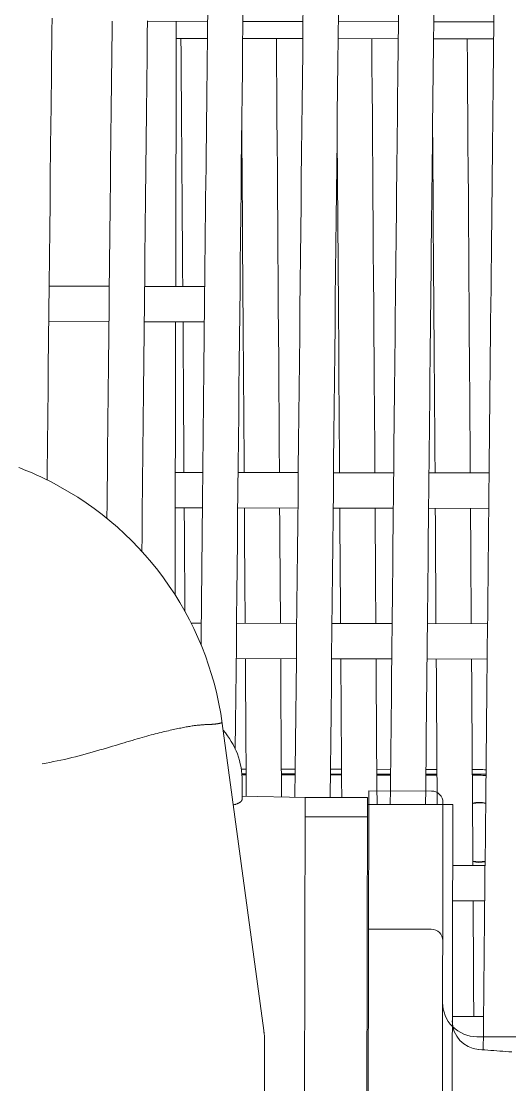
# Model space of a CAD drawing. Extents: x 766778 to 845620, y 133762 to 209800.
# Drawn here: x 786921.5 to 787007, y 190345.1 to 190531.3 of the extents above; entities that cross this region are included whole.
import ezdxf

# ---------------------------------------------------------------- set-up
doc = ezdxf.new("R2010")
doc.units = 0
doc.header["$MEASUREMENT"] = 0
doc.layers.get('0').update_dxf_attribs({"color": 1, "linetype": 'CONTINUOUS'})
doc.layers.add('LA-4748_SHOWN', color=2, linetype='CONTINUOUS', lineweight=53)
doc.layers.add('LA-5075_SHOWN', color=2, linetype='CONTINUOUS', lineweight=53)

# ---------------------------------------------------------------- blocks, each defined once
blk = doc.blocks.new('HE 3516C HSL RH')
at = {"layer": 'LA-5075_SHOWN', "color": 252, "lineweight": 5}
for p, q in [((-6275.52, -210.01), (-6275.52, 6.99)), ((-6264.52, 6.99), (-6275.52, 6.99)), ((-6262.52, -208.01), (-6262.52, 4.99)), ((-6275.52, -17.19), (-6264.52, -17.19)), ((-6256.52, -36.01), (-6229.19, -36.01))]:
    blk.add_line(p, q, dxfattribs=at)
for centre, radius, start, end in [((-6264.52, 4.99), 2, 0, 90), ((-6264.52, -19.19), 2, 0, 90), ((-6256.52, -30.01), 6, 179.9999, 270)]:
    blk.add_arc(centre, radius, start, end, dxfattribs=at)
blk = doc.blocks.new('A$C7EB86452')
at = {"rotation": 352.0000000000881}
blk.add_blockref('HE 3516C HSL RH', (6185.31, -1654.92), dxfattribs=at)
blk = doc.blocks.new('ENGINE')
at = {"layer": 'LA-4748_SHOWN', "color": 252, "lineweight": 5}
for p, q in [((945909.69, 205224.58), (945909.63, 205220.52)), ((945920.14, 205219.77), (945920.2, 205224.06)), ((945903.44, 205219.93), (945903.48, 205222.58)), ((945926.36, 205222.46), (945926.29, 205218.06)), ((945943.06, 205222.58), (945943.02, 205220.24)), ((945953.54, 205219.46), (945953.58, 205222.19)), ((945876.24, 205221.64), (945876.21, 205219.38)), ((945886.72, 205218.71), (945886.76, 205221.06)), ((945892.93, 205221.11), (945892.9, 205218.68)), ((945892.93, 205221), (945903.46, 205220.95)), ((945897.96, 205220.98), (945897.71, 205174.56)), ((945909.63, 205220.52), (945909.57, 205216.44)), ((945909.63, 205220.92), (945920.16, 205220.86)), ((945926.33, 205220.83), (945936.86, 205220.77)), ((945936.84, 205219.73), (945936.88, 205222.02)), ((945943.02, 205220.24), (945942.99, 205217.89)), ((945943.03, 205220.74), (945953.56, 205220.69)), ((945876.21, 205219.38), (945876.18, 205217.12)), ((945886.69, 205216.35), (945886.72, 205218.71)), ((945892.9, 205218.68), (945892.86, 205216.23)), ((945903.4, 205217.26), (945903.44, 205219.93)), ((945920.08, 205215.44), (945920.14, 205219.77)), ((945936.81, 205217.43), (945936.84, 205219.73)), ((945953.5, 205216.71), (945953.54, 205219.46)), ((945876.18, 205217.12), (945876.14, 205214.85)), ((945897.94, 205218), (945903.41, 205217.98)), ((945898.78, 205218), (945898.79, 205215.37)), ((945903.37, 205214.58), (945903.4, 205217.26)), ((945909.59, 205217.94), (945920.11, 205217.89)), ((945915.48, 205217.91), (945915.5, 205213.38)), ((945926.29, 205218.06), (945926.23, 205213.63)), ((945926.29, 205217.86), (945936.81, 205217.8)), ((945932.18, 205217.82), (945932.2, 205213.29)), ((945936.78, 205215.12), (945936.81, 205217.43)), ((945942.99, 205217.89), (945942.96, 205215.54)), ((945942.99, 205217.77), (945953.51, 205217.71)), ((945948.88, 205217.74), (945948.9, 205213.2)), ((945953.46, 205213.95), (945953.5, 205216.71)), ((945876.14, 205214.85), (945876.11, 205212.56)), ((945886.66, 205213.98), (945886.69, 205216.35)), ((945892.86, 205216.23), (945892.83, 205213.78)), ((945898.79, 205215.37), (945898.8, 205212.72)), ((945909.57, 205216.44), (945909.51, 205212.32)), ((945920.02, 205211.09), (945920.08, 205215.44)), ((945936.74, 205212.81), (945936.78, 205215.12)), ((945942.96, 205215.54), (945942.92, 205213.17)), ((945886.62, 205211.6), (945886.66, 205213.98)), ((945892.83, 205213.78), (945892.79, 205211.31)), ((945903.33, 205211.88), (945903.37, 205214.58)), ((945915.5, 205213.38), (945915.52, 205208.81)), ((945926.23, 205213.63), (945926.16, 205209.15)), ((945932.2, 205213.29), (945932.22, 205208.73)), ((945936.71, 205210.48), (945936.74, 205212.81)), ((945942.92, 205213.17), (945942.89, 205210.79)), ((945948.9, 205213.2), (945948.92, 205208.64)), ((945953.42, 205211.18), (945953.46, 205213.95)), ((945876.11, 205212.56), (945876.08, 205210.27)), ((945886.59, 205209.21), (945886.62, 205211.6)), ((945892.79, 205211.31), (945892.76, 205208.83)), ((945898.8, 205212.72), (945898.81, 205210.06)), ((945903.29, 205209.18), (945903.33, 205211.88)), ((945909.51, 205212.32), (945909.45, 205208.18)), ((945919.95, 205206.7), (945920.02, 205211.09)), ((945953.38, 205208.4), (945953.42, 205211.18)), ((945876.08, 205210.27), (945876.04, 205207.97)), ((945886.55, 205206.81), (945886.59, 205209.21)), ((945898.81, 205210.06), (945898.82, 205207.4)), ((945903.25, 205206.46), (945903.29, 205209.18)), ((945926.16, 205209.15), (945926.1, 205204.65)), ((945936.67, 205208.14), (945936.71, 205210.48)), ((945942.89, 205210.79), (945942.85, 205208.4)), ((945876.04, 205207.97), (945876.01, 205205.66)), ((945892.76, 205208.83), (945892.72, 205206.35)), ((945898.82, 205207.4), (945898.83, 205204.72)), ((945909.45, 205208.18), (945909.39, 205204.01)), ((945915.52, 205208.81), (945915.54, 205204.21)), ((945932.22, 205208.73), (945932.24, 205204.13)), ((945936.64, 205205.8), (945936.67, 205208.14)), ((945942.85, 205208.4), (945942.82, 205206)), ((945948.92, 205208.64), (945948.93, 205204.04)), ((945953.34, 205205.6), (945953.38, 205208.4)), ((945876.01, 205205.66), (945875.98, 205203.35)), ((945886.52, 205204.4), (945886.55, 205206.81)), ((945892.72, 205206.35), (945892.69, 205203.85)), ((945903.21, 205203.73), (945903.25, 205206.46)), ((945919.89, 205202.28), (945919.95, 205206.7)), ((945936.61, 205203.45), (945936.64, 205205.8)), ((945942.82, 205206), (945942.78, 205203.6)), ((945953.3, 205202.79), (945953.34, 205205.6)), ((945886.48, 205201.99), (945886.52, 205204.4)), ((945892.69, 205203.85), (945892.65, 205201.35)), ((945898.83, 205204.72), (945898.84, 205202.03)), ((945903.17, 205200.99), (945903.21, 205203.73)), ((945909.39, 205204.01), (945909.33, 205199.81)), ((945915.54, 205204.21), (945915.55, 205199.58)), ((945926.1, 205204.65), (945926.03, 205200.12)), ((945932.24, 205204.13), (945932.25, 205199.5)), ((945942.78, 205203.6), (945942.75, 205201.18)), ((945948.93, 205204.04), (945948.95, 205199.41)), ((945875.98, 205203.35), (945875.91, 205198.69)), ((945886.45, 205199.56), (945886.48, 205201.99)), ((945898.84, 205202.03), (945898.85, 205199.33)), ((945909.38, 205198.86), (945909.37, 205202.53)), ((945919.83, 205197.83), (945919.89, 205202.28)), ((945926.08, 205198.78), (945926.07, 205202.44)), ((945936.57, 205201.08), (945936.61, 205203.45)), ((945942.78, 205198.69), (945942.77, 205202.35)), ((945953.26, 205199.97), (945953.3, 205202.79)), ((945892.65, 205201.35), (945892.61, 205198.83)), ((945903.13, 205198.23), (945903.17, 205200.99)), ((945909.33, 205199.81), (945909.27, 205195.59)), ((945926.03, 205200.12), (945925.97, 205195.55)), ((945936.54, 205198.72), (945936.57, 205201.08)), ((945942.75, 205201.18), (945942.72, 205198.76)), ((945953.22, 205197.13), (945953.26, 205199.97)), ((945875.91, 205198.69), (945875.84, 205194)), ((945886.41, 205197.12), (945886.45, 205199.56)), ((945892.61, 205198.83), (945892.58, 205196.31)), ((945898.85, 205199.33), (945898.86, 205196.61)), ((945903.09, 205195.47), (945903.13, 205198.23)), ((945909.39, 205195.18), (945909.38, 205198.86)), ((945915.55, 205199.58), (945915.57, 205194.92)), ((945926.09, 205195.09), (945926.08, 205198.78)), ((945932.25, 205199.5), (945932.27, 205194.83)), ((945936.51, 205196.34), (945936.54, 205198.72)), ((945942.72, 205198.76), (945942.68, 205196.33)), ((945942.79, 205195), (945942.78, 205198.69)), ((945948.95, 205199.41), (945948.97, 205194.74)), ((945886.38, 205194.68), (945886.41, 205197.12)), ((945892.58, 205196.31), (945892.54, 205193.78)), ((945898.86, 205196.61), (945898.87, 205193.89)), ((945919.76, 205193.35), (945919.83, 205197.83)), ((945936.47, 205193.96), (945936.51, 205196.34)), ((945942.68, 205196.33), (945942.65, 205193.89)), ((945953.18, 205194.29), (945953.22, 205197.13)), ((945886.34, 205192.23), (945886.38, 205194.68)), ((945903.05, 205192.7), (945903.09, 205195.47)), ((945909.27, 205195.59), (945909.21, 205191.34)), ((945909.41, 205191.48), (945909.39, 205195.18)), ((945915.57, 205194.92), (945915.59, 205190.22)), ((945925.97, 205195.55), (945925.9, 205190.96)), ((945926.11, 205191.39), (945926.09, 205195.09)), ((945932.27, 205194.83), (945932.29, 205190.13)), ((945942.81, 205191.3), (945942.79, 205195)), ((945948.97, 205194.74), (945948.99, 205190.04)), ((945953.14, 205191.43), (945953.18, 205194.29)), ((945875.84, 205194), (945875.78, 205189.28)), ((945892.54, 205193.78), (945892.51, 205191.24)), ((945898.87, 205193.89), (945898.88, 205191.16)), ((945903.01, 205189.91), (945903.05, 205192.7)), ((945919.7, 205188.84), (945919.76, 205193.35)), ((945936.44, 205191.57), (945936.47, 205193.96)), ((945942.65, 205193.89), (945942.61, 205191.44)), ((945886.31, 205189.77), (945886.34, 205192.23)), ((945892.51, 205191.24), (945892.47, 205188.69)), ((945898.88, 205191.16), (945898.89, 205188.41)), ((945909.21, 205191.34), (945909.15, 205187.07)), ((945909.42, 205187.76), (945909.41, 205191.48)), ((945925.9, 205190.96), (945925.84, 205186.34)), ((945926.12, 205187.68), (945926.11, 205191.39)), ((945936.4, 205189.17), (945936.44, 205191.57)), ((945942.61, 205191.44), (945942.58, 205188.99)), ((945942.82, 205187.59), (945942.81, 205191.3)), ((945953.1, 205188.57), (945953.14, 205191.43)), ((945875.78, 205189.28), (945875.71, 205184.54)), ((945886.27, 205187.3), (945886.31, 205189.77)), ((945892.47, 205188.69), (945892.43, 205186.13)), ((945902.97, 205187.11), (945903.01, 205189.91)), ((945915.59, 205190.22), (945915.6, 205185.5)), ((945919.63, 205184.31), (945919.7, 205188.84)), ((945932.29, 205190.13), (945932.3, 205185.41)), ((945936.37, 205186.76), (945936.4, 205189.17)), ((945942.58, 205188.99), (945942.54, 205186.53)), ((945948.99, 205190.04), (945949, 205185.32)), ((945953.06, 205185.69), (945953.1, 205188.57)), ((945886.24, 205184.82), (945886.27, 205187.3)), ((945898.89, 205188.41), (945898.9, 205185.66)), ((945902.93, 205184.31), (945902.97, 205187.11)), ((945909.15, 205187.07), (945909.09, 205182.78)), ((945909.44, 205184.03), (945909.42, 205187.76)), ((945926.13, 205183.94), (945926.12, 205187.68)), ((945936.34, 205184.35), (945936.37, 205186.76)), ((945942.83, 205183.85), (945942.82, 205187.59)), ((945892.43, 205186.13), (945892.4, 205183.57)), ((945898.9, 205185.66), (945898.91, 205182.89)), ((945915.6, 205185.5), (945915.62, 205180.74)), ((945925.84, 205186.34), (945925.77, 205181.7)), ((945932.3, 205185.41), (945932.32, 205180.66)), ((945942.54, 205186.53), (945942.51, 205184.06)), ((945949, 205185.32), (945949.02, 205180.57)), ((945953.01, 205182.8), (945953.06, 205185.69)), ((945875.71, 205184.54), (945875.64, 205179.77)), ((945886.2, 205182.34), (945886.24, 205184.82)), ((945892.4, 205183.57), (945892.36, 205181)), ((945902.89, 205181.5), (945902.93, 205184.31)), ((945909.45, 205180.28), (945909.44, 205184.03)), ((945919.57, 205179.75), (945919.63, 205184.31)), ((945926.15, 205180.19), (945926.13, 205183.94)), ((945936.3, 205181.93), (945936.34, 205184.35)), ((945942.51, 205184.06), (945942.47, 205181.58)), ((945942.85, 205180.1), (945942.83, 205183.85)), ((945886.17, 205179.85), (945886.2, 205182.34)), ((945898.91, 205182.89), (945898.92, 205180.12)), ((945902.85, 205178.67), (945902.89, 205181.5)), ((945909.09, 205182.78), (945909.03, 205178.47)), ((945925.77, 205181.7), (945925.71, 205177.04)), ((945936.27, 205179.5), (945936.3, 205181.93)), ((945942.47, 205181.58), (945942.44, 205179.1)), ((945952.97, 205179.91), (945953.01, 205182.8)), ((945875.64, 205179.77), (945875.58, 205174.98)), ((945886.13, 205177.35), (945886.17, 205179.85)), ((945892.36, 205181), (945892.32, 205178.42)), ((945898.92, 205180.12), (945898.93, 205177.34)), ((945909.46, 205176.51), (945909.45, 205180.28)), ((945915.62, 205180.74), (945915.64, 205175.96)), ((945919.51, 205175.17), (945919.57, 205179.75)), ((945926.16, 205176.42), (945926.15, 205180.19)), ((945932.32, 205180.66), (945932.34, 205175.88)), ((945936.23, 205177.07), (945936.27, 205179.5)), ((945942.86, 205176.33), (945942.85, 205180.1)), ((945949.02, 205180.57), (945949.04, 205175.79)), ((945952.93, 205177), (945952.97, 205179.91)), ((945892.32, 205178.42), (945892.29, 205175.84)), ((945902.81, 205175.84), (945902.85, 205178.67)), ((945909.03, 205178.47), (945908.97, 205174.14)), ((945942.44, 205179.1), (945942.4, 205176.61)), ((945886.1, 205174.85), (945886.13, 205177.35)), ((945892.29, 205175.84), (945892.25, 205173.24)), ((945898.93, 205177.34), (945898.94, 205174.55)), ((945902.77, 205173), (945902.81, 205175.84)), ((945909.47, 205172.72), (945909.46, 205176.51)), ((945915.64, 205175.96), (945915.66, 205171.16)), ((945925.71, 205177.04), (945925.64, 205172.34)), ((945926.17, 205172.63), (945926.16, 205176.42)), ((945932.34, 205175.88), (945932.35, 205171.07)), ((945936.2, 205174.63), (945936.23, 205177.07)), ((945942.4, 205176.61), (945942.37, 205174.11)), ((945942.87, 205172.54), (945942.86, 205176.33)), ((945949.04, 205175.79), (945949.05, 205170.98)), ((945952.89, 205174.09), (945952.93, 205177)), ((945875.58, 205174.98), (945875.51, 205170.15)), ((945886.1, 205174.62), (945875.57, 205174.68)), ((945886.06, 205172.34), (945886.1, 205174.85)), ((945902.8, 205174.53), (945892.27, 205174.59)), ((945908.97, 205174.14), (945908.9, 205169.79)), ((945919.44, 205170.57), (945919.51, 205175.17)), ((945936.16, 205172.18), (945936.2, 205174.63)), ((945942.37, 205174.11), (945942.33, 205171.61)), ((945952.85, 205171.17), (945952.89, 205174.09)), ((945886.03, 205169.83), (945886.06, 205172.34)), ((945892.25, 205173.24), (945892.22, 205170.64)), ((945902.73, 205170.16), (945902.77, 205173)), ((945909.49, 205168.92), (945909.47, 205172.72)), ((945925.64, 205172.34), (945925.58, 205167.63)), ((945926.19, 205168.83), (945926.17, 205172.63)), ((945936.13, 205169.72), (945936.16, 205172.18)), ((945942.89, 205168.74), (945942.87, 205172.54)), ((945875.51, 205170.15), (945875.44, 205165.31)), ((945892.22, 205170.64), (945892.18, 205168.03)), ((945902.69, 205167.3), (945902.73, 205170.16)), ((945915.66, 205171.16), (945915.67, 205166.34)), ((945919.38, 205165.95), (945919.44, 205170.57)), ((945932.35, 205171.07), (945932.37, 205166.25)), ((945942.33, 205171.61), (945942.3, 205169.1)), ((945949.05, 205170.98), (945949.07, 205166.16)), ((945952.81, 205168.23), (945952.85, 205171.17)), ((945886.01, 205168.42), (945875.48, 205168.48)), ((945885.99, 205167.31), (945886.03, 205169.83)), ((945902.71, 205168.33), (945892.18, 205168.39)), ((945897.68, 205168.36), (945897.43, 205120.55)), ((945898.97, 205168.35), (945898.98, 205165.09)), ((945908.9, 205169.79), (945908.84, 205165.41)), ((945909.5, 205165.1), (945909.49, 205168.92)), ((945926.2, 205165.01), (945926.19, 205168.83)), ((945936.1, 205167.26), (945936.13, 205169.72)), ((945942.3, 205169.1), (945942.26, 205166.58)), ((945942.9, 205164.92), (945942.89, 205168.74)), ((945952.77, 205165.29), (945952.81, 205168.23)), ((945885.96, 205164.78), (945885.99, 205167.31)), ((945892.18, 205168.03), (945892.14, 205165.42)), ((945902.65, 205164.44), (945902.69, 205167.3)), ((945915.67, 205166.34), (945915.69, 205161.49)), ((945925.58, 205167.63), (945925.51, 205162.88)), ((945932.37, 205166.25), (945932.39, 205161.4)), ((945936.06, 205164.8), (945936.1, 205167.26)), ((945942.26, 205166.58), (945942.23, 205164.06)), ((945875.44, 205165.31), (945875.37, 205160.44)), ((945885.92, 205162.25), (945885.96, 205164.78)), ((945892.14, 205165.42), (945892.11, 205162.79)), ((945898.98, 205165.09), (945898.99, 205161.82)), ((945902.61, 205161.57), (945902.65, 205164.44)), ((945908.84, 205165.41), (945908.78, 205161.02)), ((945909.51, 205161.27), (945909.5, 205165.1)), ((945919.31, 205161.31), (945919.38, 205165.95)), ((945926.21, 205161.18), (945926.2, 205165.01)), ((945936.03, 205162.32), (945936.06, 205164.8)), ((945942.91, 205161.09), (945942.9, 205164.92)), ((945949.07, 205166.16), (945949.09, 205161.31)), ((945952.73, 205162.35), (945952.77, 205165.29)), ((945892.11, 205162.79), (945892.07, 205160.16)), ((945925.51, 205162.88), (945925.44, 205158.12)), ((945942.23, 205164.06), (945942.19, 205161.53)), ((945885.89, 205159.71), (945885.92, 205162.25)), ((945898.99, 205161.82), (945899, 205158.54)), ((945902.57, 205158.69), (945902.61, 205161.57)), ((945908.78, 205161.02), (945908.72, 205156.6)), ((945909.53, 205157.42), (945909.51, 205161.27)), ((945915.69, 205161.49), (945915.7, 205156.62)), ((945919.25, 205156.64), (945919.31, 205161.31)), ((945926.23, 205157.33), (945926.21, 205161.18)), ((945932.39, 205161.4), (945932.4, 205158.97)), ((945935.99, 205159.84), (945936.03, 205162.32)), ((945942.19, 205161.53), (945942.16, 205158.99)), ((945942.93, 205157.24), (945942.91, 205161.09)), ((945949.09, 205161.31), (945949.1, 205158.88)), ((945952.69, 205159.39), (945952.73, 205162.35)), ((945875.37, 205160.44), (945875.3, 205155.54)), ((945885.85, 205157.16), (945885.89, 205159.71)), ((945892.07, 205160.16), (945892.03, 205157.53)), ((945932.4, 205158.97), (945932.4, 205156.54)), ((945935.96, 205157.36), (945935.99, 205159.84)), ((945942.16, 205158.99), (945942.12, 205156.45)), ((945949.1, 205158.88), (945949.1, 205156.45)), ((945952.65, 205156.42), (945952.69, 205159.39)), ((945885.82, 205154.61), (945885.85, 205157.16)), ((945892.03, 205157.53), (945892, 205154.89)), ((945899, 205158.54), (945899.01, 205155.25)), ((945902.53, 205155.8), (945902.57, 205158.69)), ((945909.54, 205153.56), (945909.53, 205157.42)), ((945925.44, 205158.12), (945925.38, 205153.34)), ((945926.24, 205153.48), (945926.23, 205157.33)), ((945935.92, 205154.87), (945935.96, 205157.36)), ((945942.94, 205153.39), (945942.93, 205157.24)), ((945875.3, 205155.54), (945875.27, 205153.09)), ((945899.01, 205155.25), (945899.02, 205151.95)), ((945902.49, 205152.91), (945902.53, 205155.8)), ((945908.72, 205156.6), (945908.66, 205152.17)), ((945915.7, 205156.62), (945915.72, 205151.74)), ((945919.18, 205151.96), (945919.25, 205156.64)), ((945932.4, 205156.54), (945932.41, 205154.1)), ((945942.12, 205156.45), (945942.09, 205153.9)), ((945949.1, 205156.45), (945949.11, 205154.01)), ((945952.61, 205153.45), (945952.65, 205156.42)), ((945885.78, 205152.05), (945885.82, 205154.61)), ((945892, 205154.89), (945891.96, 205152.24)), ((945909.55, 205149.7), (945909.54, 205153.56)), ((945925.38, 205153.34), (945925.31, 205148.54)), ((945926.25, 205149.61), (945926.24, 205153.48)), ((945932.41, 205154.1), (945932.42, 205151.65)), ((945935.89, 205152.38), (945935.92, 205154.87)), ((945942.09, 205153.9), (945942.05, 205151.34)), ((945942.95, 205149.52), (945942.94, 205153.39)), ((945949.11, 205154.01), (945949.12, 205151.56)), ((945952.56, 205150.47), (945952.61, 205153.45)), ((945875.27, 205153.09), (945875.24, 205150.63)), ((945885.75, 205149.48), (945885.78, 205152.05)), ((945891.96, 205152.24), (945891.92, 205149.59)), ((945899.02, 205151.95), (945899.03, 205148.63)), ((945902.45, 205150.01), (945902.49, 205152.91)), ((945908.66, 205152.17), (945908.6, 205147.73)), ((945915.72, 205151.74), (945915.74, 205146.83)), ((945919.12, 205147.26), (945919.18, 205151.96)), ((945932.42, 205151.65), (945932.44, 205146.74)), ((945935.86, 205149.88), (945935.89, 205152.38)), ((945942.05, 205151.34), (945942.02, 205148.79)), ((945949.12, 205151.56), (945949.14, 205146.65)), ((945875.24, 205150.63), (945875.2, 205148.17)), ((945885.71, 205146.92), (945885.75, 205149.48)), ((945891.92, 205149.59), (945891.89, 205146.93)), ((945902.41, 205147.1), (945902.45, 205150.01)), ((945909.57, 205145.82), (945909.55, 205149.7)), ((945926.26, 205145.73), (945926.25, 205149.61)), ((945935.82, 205147.38), (945935.86, 205149.88)), ((945942.96, 205145.64), (945942.95, 205149.52)), ((945952.52, 205147.48), (945952.56, 205150.47)), ((945875.2, 205148.17), (945875.17, 205145.7)), ((945899.03, 205148.63), (945899.04, 205145.31)), ((945908.6, 205147.73), (945908.54, 205143.27)), ((945925.31, 205148.54), (945925.24, 205143.72)), ((945942.02, 205148.79), (945941.98, 205146.22)), ((945885.68, 205144.34), (945885.71, 205146.92)), ((945891.89, 205146.93), (945891.85, 205144.26)), ((945902.37, 205144.18), (945902.41, 205147.1)), ((945909.58, 205141.93), (945909.57, 205145.82)), ((945915.74, 205146.83), (945915.75, 205141.9)), ((945919.05, 205142.54), (945919.12, 205147.26)), ((945926.28, 205141.84), (945926.26, 205145.73)), ((945932.44, 205146.74), (945932.45, 205141.81)), ((945935.79, 205144.87), (945935.82, 205147.38)), ((945941.98, 205146.22), (945941.94, 205143.65)), ((945949.14, 205146.65), (945949.15, 205141.72)), ((945952.48, 205144.48), (945952.52, 205147.48)), ((945875.17, 205145.7), (945875.13, 205143.23)), ((945885.64, 205141.76), (945885.68, 205144.34)), ((945891.85, 205144.26), (945891.81, 205141.6)), ((945899.04, 205145.31), (945899.05, 205141.99)), ((945902.33, 205141.26), (945902.37, 205144.18)), ((945935.75, 205142.36), (945935.79, 205144.87)), ((945942.98, 205141.76), (945942.96, 205145.64)), ((945952.44, 205141.48), (945952.48, 205144.48)), ((945870.15, 205142.93), (945870.62, 205142.75)), ((945870.62, 205142.75), (945871.09, 205142.56)), ((945871.09, 205142.56), (945871.56, 205142.37)), ((945871.56, 205142.37), (945872.03, 205142.18)), ((945872.03, 205142.18), (945872.49, 205141.98)), ((945875.13, 205143.23), (945875.1, 205140.75)), ((945908.54, 205143.27), (945908.48, 205138.8)), ((945918.99, 205137.8), (945919.05, 205142.54)), ((945925.24, 205143.72), (945925.18, 205138.89)), ((945935.72, 205139.84), (945935.75, 205142.36)), ((945941.94, 205143.65), (945941.91, 205141.08)), ((945872.49, 205141.98), (945872.95, 205141.77)), ((945872.95, 205141.77), (945873.41, 205141.56)), ((945873.41, 205141.56), (945873.87, 205141.35)), ((945873.87, 205141.35), (945874.33, 205141.13)), ((945885.6, 205139.18), (945885.64, 205141.76)), ((945891.81, 205141.6), (945891.78, 205138.92)), ((945897.54, 205142), (945902.34, 205141.97)), ((945902.29, 205138.33), (945902.33, 205141.26)), ((945908.52, 205141.94), (945919.04, 205141.88)), ((945925.22, 205141.85), (945935.74, 205141.79)), ((945941.91, 205141.08), (945941.87, 205138.51)), ((945941.92, 205141.76), (945952.44, 205141.71)), ((945952.4, 205138.47), (945952.44, 205141.48)), ((945885.57, 205136.59), (945885.6, 205139.18)), ((945891.78, 205138.92), (945891.74, 205136.25)), ((945902.25, 205135.4), (945902.29, 205138.33)), ((945908.48, 205138.8), (945908.41, 205134.32)), ((945925.18, 205138.89), (945925.11, 205134.04)), ((945935.68, 205137.33), (945935.72, 205139.84)), ((945941.87, 205138.51), (945941.84, 205135.93)), ((945952.36, 205135.46), (945952.4, 205138.47)), ((945885.53, 205134), (945885.57, 205136.59)), ((945918.92, 205133.05), (945918.99, 205137.8)), ((945935.65, 205134.8), (945935.68, 205137.33)), ((945891.74, 205136.25), (945891.7, 205133.57)), ((945897.51, 205135.8), (945902.26, 205135.77)), ((945899.07, 205135.79), (945899.09, 205131.27)), ((945902.21, 205132.46), (945902.25, 205135.4)), ((945908.43, 205135.74), (945918.96, 205135.68)), ((945909.61, 205133.22), (945909.6, 205135.73)), ((945915.77, 205135.7), (945915.78, 205133.19)), ((945925.13, 205135.65), (945935.66, 205135.59)), ((945926.31, 205133.13), (945926.3, 205135.64)), ((945932.47, 205135.61), (945932.48, 205133.1)), ((945935.61, 205132.27), (945935.65, 205134.8)), ((945941.84, 205135.93), (945941.8, 205133.34)), ((945941.83, 205135.56), (945952.36, 205135.51)), ((945943.01, 205133.05), (945943, 205135.56)), ((945949.17, 205135.52), (945949.18, 205133.01)), ((945952.32, 205132.44), (945952.36, 205135.46)), ((945891.7, 205133.57), (945891.67, 205130.88)), ((945908.41, 205134.32), (945908.35, 205129.82)), ((945909.61, 205130.71), (945909.61, 205133.22)), ((945915.78, 205133.19), (945915.79, 205130.67)), ((945918.86, 205128.29), (945918.92, 205133.05)), ((945925.11, 205134.04), (945925.04, 205129.18)), ((945926.31, 205130.62), (945926.31, 205133.13)), ((945932.48, 205133.1), (945932.49, 205130.58)), ((945941.8, 205133.34), (945941.77, 205130.75)), ((945943.01, 205130.53), (945943.01, 205133.05)), ((945949.18, 205133.01), (945949.19, 205130.49)), ((945891.67, 205130.88), (945891.63, 205128.19)), ((945899.09, 205131.27), (945899.1, 205126.74)), ((945902.17, 205129.52), (945902.21, 205132.46)), ((945935.58, 205129.74), (945935.61, 205132.27)), ((945952.27, 205129.42), (945952.32, 205132.44)), ((945902.13, 205126.58), (945902.17, 205129.52)), ((945908.35, 205129.82), (945908.29, 205125.32)), ((945909.62, 205128.19), (945909.61, 205130.71)), ((945915.79, 205130.67), (945915.8, 205128.15)), ((945925.04, 205129.18), (945924.98, 205124.31)), ((945926.32, 205128.1), (945926.31, 205130.62)), ((945932.49, 205130.58), (945932.5, 205128.06)), ((945935.54, 205127.21), (945935.58, 205129.74)), ((945941.77, 205130.75), (945941.73, 205128.16)), ((945943.02, 205128.01), (945943.01, 205130.53)), ((945949.19, 205130.49), (945949.2, 205127.97)), ((945952.23, 205126.39), (945952.27, 205129.42)), ((945909.63, 205125.66), (945909.62, 205128.19)), ((945915.8, 205128.15), (945915.8, 205125.63)), ((945918.79, 205123.52), (945918.86, 205128.29)), ((945926.33, 205125.58), (945926.32, 205128.1)), ((945932.5, 205128.06), (945932.5, 205125.54)), ((945935.51, 205124.67), (945935.54, 205127.21)), ((945941.73, 205128.16), (945941.7, 205125.57)), ((945943.03, 205125.49), (945943.02, 205128.01)), ((945949.2, 205127.97), (945949.2, 205125.45)), ((945899.1, 205126.74), (945899.12, 205122.21)), ((945902.09, 205123.63), (945902.13, 205126.58)), ((945908.29, 205125.32), (945908.23, 205120.8)), ((945909.64, 205123.14), (945909.63, 205125.66)), ((945915.8, 205125.63), (945915.81, 205123.1)), ((945926.34, 205123.05), (945926.33, 205125.58)), ((945932.5, 205125.54), (945932.51, 205123.01)), ((945941.7, 205125.57), (945941.66, 205122.97)), ((945943.04, 205122.96), (945943.03, 205125.49)), ((945949.2, 205125.45), (945949.21, 205122.93)), ((945952.19, 205123.36), (945952.23, 205126.39)), ((945902.05, 205120.67), (945902.09, 205123.63)), ((945918.73, 205118.74), (945918.79, 205123.52)), ((945924.98, 205124.31), (945924.91, 205119.43)), ((945935.47, 205122.12), (945935.51, 205124.67)), ((945899.12, 205122.21), (945899.13, 205117.66)), ((945909.65, 205120.61), (945909.64, 205123.14)), ((945915.81, 205123.1), (945915.82, 205120.57)), ((945926.35, 205120.52), (945926.34, 205123.05)), ((945932.51, 205123.01), (945932.52, 205120.49)), ((945935.44, 205119.58), (945935.47, 205122.12)), ((945941.66, 205122.97), (945941.63, 205120.37)), ((945943.05, 205120.43), (945943.04, 205122.96)), ((945949.21, 205122.93), (945949.22, 205120.4)), ((945952.15, 205120.32), (945952.19, 205123.36)), ((945902.01, 205117.72), (945902.05, 205120.67)), ((945908.23, 205120.8), (945908.17, 205116.28)), ((945909.65, 205118.08), (945909.65, 205120.61)), ((945915.82, 205120.57), (945915.83, 205118.04)), ((945926.35, 205117.99), (945926.35, 205120.52)), ((945932.52, 205120.49), (945932.53, 205117.95)), ((945941.63, 205120.37), (945941.59, 205117.76)), ((945943.05, 205117.9), (945943.05, 205120.43)), ((945949.22, 205120.4), (945949.23, 205117.87)), ((945952.11, 205117.28), (945952.15, 205120.32)), ((945909.66, 205115.54), (945909.65, 205118.08)), ((945915.83, 205118.04), (945915.84, 205115.51)), ((945918.66, 205113.95), (945918.73, 205118.74)), ((945924.91, 205119.43), (945924.84, 205114.53)), ((945926.36, 205115.45), (945926.35, 205117.99)), ((945932.53, 205117.95), (945932.54, 205115.42)), ((945935.4, 205117.03), (945935.44, 205119.58)), ((945943.06, 205115.37), (945943.05, 205117.9)), ((945949.23, 205117.87), (945949.24, 205115.33)), ((945901.97, 205114.76), (945902.01, 205117.72)), ((945908.17, 205116.28), (945908.11, 205111.74)), ((945935.37, 205114.47), (945935.4, 205117.03)), ((945941.59, 205117.76), (945941.55, 205115.15)), ((945952.07, 205114.24), (945952.11, 205117.28)), ((945900.22, 205115.59), (945901.98, 205115.58)), ((945901.93, 205111.79), (945901.97, 205114.76)), ((945908.16, 205115.55), (945918.68, 205115.49)), ((945924.84, 205114.53), (945924.78, 205109.62)), ((945924.86, 205115.46), (945935.38, 205115.41)), ((945935.33, 205111.92), (945935.37, 205114.47)), ((945941.55, 205115.15), (945941.52, 205112.54)), ((945941.56, 205115.37), (945952.08, 205115.32)), ((945952.03, 205111.19), (945952.07, 205114.24)), ((945918.6, 205109.15), (945918.66, 205113.95)), ((945941.52, 205112.54), (945941.48, 205109.93)), ((945908.11, 205111.74), (945908.04, 205107.19)), ((945935.3, 205109.36), (945935.33, 205111.92)), ((945951.98, 205108.14), (945952.03, 205111.19)), ((945908.07, 205109.35), (945918.6, 205109.29)), ((945909.69, 205106.33), (945909.68, 205109.34)), ((945915.86, 205109.31), (945915.86, 205106.29)), ((945918.53, 205104.34), (945918.6, 205109.15)), ((945924.78, 205109.62), (945924.71, 205104.7)), ((945924.77, 205109.26), (945935.3, 205109.21)), ((945926.39, 205106.22), (945926.38, 205109.25)), ((945932.56, 205109.22), (945932.57, 205106.05)), ((945935.27, 205106.8), (945935.3, 205109.36)), ((945941.48, 205109.93), (945941.45, 205107.31)), ((945941.47, 205109.17), (945952, 205109.12)), ((945943.09, 205105.99), (945943.08, 205109.17)), ((945949.26, 205109.13), (945949.27, 205104.63)), ((945908.04, 205107.19), (945907.98, 205102.64)), ((945935.23, 205104.24), (945935.27, 205106.8)), ((945941.45, 205107.31), (945941.41, 205104.69)), ((945951.94, 205105.08), (945951.98, 205108.14)), ((945909.7, 205103.32), (945909.69, 205106.33)), ((945915.86, 205106.29), (945915.87, 205103.27)), ((945926.4, 205103.19), (945926.39, 205106.22)), ((945932.57, 205106.05), (945932.57, 205102.87)), ((945943.1, 205102.8), (945943.09, 205105.99)), ((945951.9, 205102.02), (945951.94, 205105.08)), ((945909.71, 205100.31), (945909.7, 205103.32)), ((945915.87, 205103.27), (945915.88, 205100.25)), ((945918.47, 205099.53), (945918.53, 205104.34)), ((945924.71, 205104.7), (945924.64, 205099.78)), ((945926.41, 205100.16), (945926.4, 205103.19)), ((945935.2, 205101.68), (945935.23, 205104.24)), ((945941.41, 205104.69), (945941.38, 205102.07)), ((945949.27, 205104.63), (945949.28, 205100.13)), ((945907.98, 205102.64), (945907.92, 205098.08)), ((945932.57, 205102.87), (945932.58, 205099.68)), ((945935.16, 205099.11), (945935.2, 205101.68)), ((945941.38, 205102.07), (945941.34, 205099.44)), ((945943.11, 205099.62), (945943.1, 205102.8)), ((945951.86, 205098.96), (945951.9, 205102.02)), ((945909.72, 205097.3), (945909.71, 205100.31)), ((945915.88, 205100.25), (945915.89, 205097.22)), ((945918.4, 205094.7), (945918.47, 205099.53)), ((945924.64, 205099.78), (945924.58, 205094.85)), ((945926.42, 205097.12), (945926.41, 205100.16)), ((945932.58, 205099.68), (945932.59, 205096.5)), ((945941.34, 205099.44), (945941.3, 205096.82)), ((945943.12, 205096.43), (945943.11, 205099.62)), ((945949.28, 205100.13), (945949.3, 205095.61)), ((945898.59, 205097.28), (945898.82, 205097.33)), ((945898.82, 205097.33), (945899.05, 205097.37)), ((945899.05, 205097.37), (945899.28, 205097.41)), ((945899.28, 205097.41), (945899.5, 205097.45)), ((945899.5, 205097.45), (945899.71, 205097.48)), ((945899.71, 205097.48), (945899.92, 205097.52)), ((945899.92, 205097.52), (945900.12, 205097.55)), ((945900.12, 205097.55), (945900.32, 205097.58)), ((945900.32, 205097.58), (945900.51, 205097.61)), ((945900.51, 205097.61), (945900.7, 205097.64)), ((945900.7, 205097.64), (945900.88, 205097.66)), ((945900.88, 205097.66), (945901.05, 205097.68)), ((945901.05, 205097.68), (945901.22, 205097.7)), ((945901.22, 205097.7), (945901.39, 205097.72)), ((945901.39, 205097.72), (945901.55, 205097.74)), ((945901.55, 205097.74), (945901.71, 205097.75)), ((945901.71, 205097.75), (945901.86, 205097.76)), ((945901.86, 205097.76), (945902.01, 205097.78)), ((945902.01, 205097.78), (945902.15, 205097.79)), ((945902.15, 205097.79), (945902.29, 205097.79)), ((945902.29, 205097.79), (945902.43, 205097.8)), ((945902.43, 205097.8), (945902.56, 205097.81)), ((945902.56, 205097.81), (945902.69, 205097.81)), ((945902.69, 205097.81), (945902.81, 205097.82)), ((945902.81, 205097.82), (945902.93, 205097.82)), ((945902.93, 205097.82), (945903.04, 205097.83)), ((945903.04, 205097.83), (945903.16, 205097.83)), ((945903.16, 205097.83), (945903.26, 205097.83)), ((945903.26, 205097.83), (945903.37, 205097.84)), ((945903.37, 205097.84), (945903.47, 205097.84)), ((945903.47, 205097.84), (945903.57, 205097.84)), ((945903.57, 205097.84), (945903.66, 205097.85)), ((945903.66, 205097.85), (945903.76, 205097.85)), ((945903.76, 205097.85), (945903.85, 205097.86)), ((945903.85, 205097.86), (945903.93, 205097.86)), ((945903.93, 205097.86), (945904.02, 205097.87)), ((945904.02, 205097.87), (945904.1, 205097.88)), ((945904.1, 205097.88), (945904.17, 205097.88)), ((945904.17, 205097.88), (945904.25, 205097.89)), ((945904.25, 205097.89), (945904.32, 205097.9)), ((945904.32, 205097.9), (945904.39, 205097.91)), ((945904.39, 205097.91), (945904.46, 205097.92)), ((945904.46, 205097.92), (945904.53, 205097.93)), ((945904.53, 205097.93), (945904.59, 205097.93)), ((945904.59, 205097.93), (945904.65, 205097.94)), ((945904.65, 205097.94), (945904.71, 205097.95)), ((945904.71, 205097.95), (945904.77, 205097.96)), ((945904.77, 205097.96), (945904.82, 205097.97)), ((945904.82, 205097.97), (945904.88, 205097.98)), ((945904.88, 205097.98), (945904.93, 205097.99)), ((945904.93, 205097.99), (945904.98, 205098)), ((945904.98, 205098), (945905.02, 205098.02)), ((945905.02, 205098.02), (945905.07, 205098.03)), ((945905.07, 205098.03), (945905.11, 205098.03)), ((945905.11, 205098.03), (945905.15, 205098.04)), ((945905.15, 205098.04), (945905.19, 205098.05)), ((945905.19, 205098.05), (945905.23, 205098.06)), ((945905.23, 205098.06), (945905.27, 205098.07)), ((945905.27, 205098.07), (945905.3, 205098.07)), ((945905.3, 205098.07), (945905.33, 205098.08)), ((945905.33, 205098.08), (945905.36, 205098.08)), ((945905.36, 205098.08), (945905.39, 205098.09)), ((945905.39, 205098.09), (945905.42, 205098.09)), ((945905.42, 205098.09), (945905.44, 205098.09)), ((945905.44, 205098.09), (945905.47, 205098.1)), ((945905.47, 205098.1), (945905.49, 205098.09)), ((945905.49, 205098.09), (945905.51, 205098.09)), ((945905.51, 205098.09), (945905.53, 205098.08)), ((945905.53, 205098.08), (945905.54, 205098.07)), ((945905.54, 205098.07), (945905.56, 205098.05)), ((945905.56, 205098.05), (945905.57, 205098.02)), ((945912.68, 205044.22), (945905.59, 205097.98)), ((945907.92, 205098.08), (945907.86, 205093.52)), ((945935.13, 205096.55), (945935.16, 205099.11)), ((945951.82, 205095.89), (945951.86, 205098.96)), ((945890.72, 205095.36), (945891.15, 205095.48)), ((945891.15, 205095.48), (945891.57, 205095.6)), ((945891.57, 205095.6), (945891.97, 205095.71)), ((945891.97, 205095.71), (945892.37, 205095.82)), ((945892.37, 205095.82), (945892.76, 205095.93)), ((945892.76, 205095.93), (945893.14, 205096.03)), ((945893.14, 205096.03), (945893.51, 205096.13)), ((945893.51, 205096.13), (945893.87, 205096.22)), ((945893.87, 205096.22), (945894.22, 205096.31)), ((945894.22, 205096.31), (945894.57, 205096.39)), ((945894.57, 205096.39), (945894.9, 205096.48)), ((945894.9, 205096.48), (945895.23, 205096.56)), ((945895.23, 205096.56), (945895.55, 205096.63)), ((945895.55, 205096.63), (945895.86, 205096.7)), ((945895.86, 205096.7), (945896.16, 205096.77)), ((945896.16, 205096.77), (945896.46, 205096.84)), ((945896.46, 205096.84), (945896.75, 205096.9)), ((945896.75, 205096.9), (945897.03, 205096.96)), ((945897.03, 205096.96), (945897.31, 205097.02)), ((945897.31, 205097.02), (945897.58, 205097.08)), ((945897.58, 205097.08), (945897.84, 205097.13)), ((945897.84, 205097.13), (945898.09, 205097.18)), ((945898.09, 205097.18), (945898.34, 205097.23)), ((945898.34, 205097.23), (945898.59, 205097.28)), ((945905.74, 205096.82), (945906.13, 205096.35)), ((945906.13, 205096.35), (945906.5, 205095.86)), ((945906.5, 205095.86), (945906.85, 205095.36)), ((945909.73, 205094.29), (945909.72, 205097.3)), ((945915.89, 205097.22), (945915.9, 205094.19)), ((945926.43, 205094.09), (945926.42, 205097.12)), ((945932.59, 205096.5), (945932.6, 205093.31)), ((945935.09, 205093.98), (945935.13, 205096.55)), ((945941.3, 205096.82), (945941.27, 205094.19)), ((945943.13, 205093.24), (945943.12, 205096.43)), ((945949.3, 205095.61), (945949.31, 205091.1)), ((945951.78, 205092.83), (945951.82, 205095.89)), ((945884.18, 205093.44), (945884.75, 205093.6)), ((945884.75, 205093.6), (945885.31, 205093.76)), ((945885.31, 205093.76), (945885.86, 205093.92)), ((945885.86, 205093.92), (945886.39, 205094.08)), ((945886.39, 205094.08), (945886.92, 205094.24)), ((945886.92, 205094.24), (945887.43, 205094.39)), ((945887.43, 205094.39), (945887.93, 205094.54)), ((945887.93, 205094.54), (945888.42, 205094.69)), ((945888.42, 205094.69), (945888.9, 205094.83)), ((945888.9, 205094.83), (945889.37, 205094.97)), ((945889.37, 205094.97), (945889.83, 205095.1)), ((945889.83, 205095.1), (945890.28, 205095.23)), ((945890.28, 205095.23), (945890.72, 205095.36)), ((945906.85, 205095.36), (945907.17, 205094.85)), ((945907.17, 205094.85), (945907.47, 205094.32)), ((945907.47, 205094.32), (945907.74, 205093.77)), ((945907.74, 205093.77), (945907.99, 205093.22)), ((945909.74, 205091.27), (945909.73, 205094.29)), ((945915.9, 205094.19), (945915.91, 205091.16)), ((945918.33, 205089.87), (945918.4, 205094.7)), ((945924.58, 205094.85), (945924.51, 205089.91)), ((945926.44, 205091.05), (945926.43, 205094.09)), ((945935.06, 205091.42), (945935.09, 205093.98)), ((945941.27, 205094.19), (945941.23, 205091.57)), ((945877.35, 205091.68), (945877.99, 205091.82)), ((945877.99, 205091.82), (945878.64, 205091.96)), ((945878.64, 205091.96), (945879.28, 205092.12)), ((945879.28, 205092.12), (945879.91, 205092.27)), ((945879.91, 205092.27), (945880.55, 205092.43)), ((945880.55, 205092.43), (945881.17, 205092.6)), ((945881.17, 205092.6), (945881.79, 205092.76)), ((945881.79, 205092.76), (945882.4, 205092.93)), ((945882.4, 205092.93), (945883.01, 205093.1)), ((945883.01, 205093.1), (945883.6, 205093.27)), ((945883.6, 205093.27), (945884.18, 205093.44)), ((945907.99, 205093.22), (945908.22, 205092.65)), ((945908.22, 205092.65), (945908.42, 205092.07)), ((945908.42, 205092.07), (945908.59, 205091.49)), ((945932.6, 205093.31), (945932.61, 205090.11)), ((945943.14, 205090.05), (945943.13, 205093.24)), ((945951.73, 205089.76), (945951.78, 205092.83)), ((945874.06, 205091.06), (945874.73, 205091.17)), ((945874.73, 205091.17), (945875.39, 205091.29)), ((945875.39, 205091.29), (945876.05, 205091.42)), ((945876.05, 205091.42), (945876.7, 205091.54)), ((945876.7, 205091.54), (945877.35, 205091.68)), ((945908.59, 205091.49), (945908.73, 205090.9)), ((945908.73, 205090.9), (945908.85, 205090.31)), ((945908.85, 205090.31), (945908.94, 205089.71)), ((945909.74, 205090), (945908.9, 205090.01)), ((945909.75, 205088.25), (945909.74, 205091.27)), ((945915.91, 205091.16), (945915.92, 205088.13)), ((945918.34, 205089.96), (945915.92, 205089.97)), ((945918.27, 205085.04), (945918.33, 205089.87)), ((945924.51, 205089.91), (945924.44, 205084.98)), ((945926.44, 205089.92), (945924.51, 205089.93)), ((945926.45, 205088.01), (945926.44, 205091.05)), ((945932.61, 205090.11), (945932.62, 205086.92)), ((945935.03, 205089.87), (945932.61, 205089.89)), ((945935.02, 205088.85), (945935.06, 205091.42)), ((945941.23, 205091.57), (945941.2, 205088.94)), ((945943.15, 205086.86), (945943.14, 205090.05)), ((945949.31, 205091.1), (945949.32, 205086.57)), ((945908.94, 205089.71), (945909.01, 205089.1)), ((945909.74, 205089.16), (945909, 205089.17)), ((945909.01, 205089.1), (945909.05, 205088.5)), ((945909.74, 205089), (945909.02, 205089)), ((945909.05, 205088.5), (945909.06, 205087.89)), ((945909.75, 205085.24), (945909.75, 205088.25)), ((945918.32, 205089.12), (945915.92, 205089.13)), ((945918.32, 205088.95), (945915.92, 205088.96)), ((945915.92, 205088.13), (945915.93, 205085.1)), ((945926.44, 205089.08), (945924.5, 205089.09)), ((945926.44, 205088.91), (945924.5, 205088.92)), ((945926.45, 205084.97), (945926.45, 205088.01)), ((945935.02, 205089.03), (945932.62, 205089.05)), ((945935.02, 205088.86), (945932.62, 205088.88)), ((945934.99, 205086.28), (945935.02, 205088.85)), ((945941.2, 205088.94), (945941.16, 205086.31)), ((945943.14, 205088.99), (945941.2, 205089)), ((945943.14, 205088.82), (945941.2, 205088.83)), ((945943.14, 205089.83), (945941.21, 205089.84)), ((945950.59, 205089.79), (945949.31, 205089.8)), ((945951.72, 205088.95), (945949.32, 205088.96)), ((945950.6, 205088.78), (945949.32, 205088.79)), ((945951.69, 205086.69), (945951.73, 205089.76)), ((945909.06, 205087.89), (945909.04, 205084.85)), ((945932.62, 205086.92), (945932.63, 205083.73)), ((945934.95, 205083.71), (945934.99, 205086.28)), ((945941.16, 205086.31), (945941.13, 205083.68)), ((945943.16, 205083.67), (945943.15, 205086.86)), ((945949.32, 205086.57), (945949.34, 205082.05)), ((945951.65, 205083.62), (945951.69, 205086.69)), ((945908.75, 205084.25), (945908.78, 205084.28)), ((945908.78, 205084.28), (945908.82, 205084.31)), ((945908.82, 205084.31), (945908.85, 205084.34)), ((945908.85, 205084.34), (945908.87, 205084.37)), ((945908.87, 205084.37), (945908.9, 205084.41)), ((945908.9, 205084.41), (945908.92, 205084.44)), ((945908.92, 205084.44), (945908.94, 205084.47)), ((945908.94, 205084.47), (945908.96, 205084.5)), ((945908.96, 205084.5), (945908.98, 205084.54)), ((945908.98, 205084.54), (945908.99, 205084.57)), ((945908.99, 205084.57), (945909, 205084.6)), ((945909, 205084.6), (945909.01, 205084.64)), ((945909.01, 205084.64), (945909.02, 205084.67)), ((945909.02, 205084.67), (945909.03, 205084.71)), ((945909.03, 205084.71), (945909.04, 205084.74)), ((945920.04, 205085), (945909.04, 205085.25)), ((945909.04, 205084.81), (945909.04, 205084.85)), ((945909.04, 205084.78), (945909.04, 205084.81)), ((945909.04, 205084.74), (945909.04, 205084.78)), ((945918.7, 204830.01), (945920.04, 205085)), ((945920.04, 205085), (945930.96, 205084.94)), ((945930.2, 204940.18), (945930.96, 205084.94)), ((945907.47, 205083.73), (945907.57, 205083.75)), ((945907.57, 205083.75), (945907.66, 205083.78)), ((945907.66, 205083.78), (945907.75, 205083.8)), ((945907.75, 205083.8), (945907.84, 205083.83)), ((945907.84, 205083.83), (945907.93, 205083.85)), ((945907.93, 205083.85), (945908.01, 205083.88)), ((945908.01, 205083.88), (945908.08, 205083.91)), ((945908.08, 205083.91), (945908.16, 205083.93)), ((945908.16, 205083.93), (945908.23, 205083.96)), ((945908.23, 205083.96), (945908.29, 205083.99)), ((945908.29, 205083.99), (945908.36, 205084.02)), ((945908.36, 205084.02), (945908.42, 205084.04)), ((945908.42, 205084.04), (945908.47, 205084.07)), ((945908.47, 205084.07), (945908.53, 205084.1)), ((945908.53, 205084.1), (945908.58, 205084.13)), ((945908.58, 205084.13), (945908.62, 205084.16)), ((945908.62, 205084.16), (945908.67, 205084.19)), ((945908.67, 205084.19), (945908.71, 205084.22)), ((945908.71, 205084.22), (945908.75, 205084.25)), ((945930.96, 205083.73), (945945.87, 205083.66)), ((945944.73, 204866.66), (945945.87, 205083.66)), ((945951.61, 205080.55), (945951.65, 205083.62)), ((945930.95, 205081.54), (945920.03, 205081.6)), ((945949.34, 205082.05), (945949.35, 205077.52)), ((945951.57, 205077.48), (945951.61, 205080.55)), ((945949.35, 205077.52), (945949.37, 205073)), ((945951.53, 205074.41), (945951.57, 205077.48)), ((945951.48, 205071.35), (945951.53, 205074.41)), ((945951.51, 205072.99), (945945.81, 205073.02)), ((945951.44, 205068.28), (945951.48, 205071.35)), ((945951.4, 205065.21), (945951.44, 205068.28)), ((945951.42, 205066.79), (945945.78, 205066.82)), ((945949.38, 205066.8), (945949.39, 205064.26)), ((945949.39, 205064.26), (945949.4, 205061.73)), ((945951.36, 205062.14), (945951.4, 205065.21)), ((945951.32, 205059.08), (945951.36, 205062.14)), ((945949.4, 205061.73), (945949.41, 205059.19)), ((945949.41, 205059.19), (945949.42, 205056.66)), ((945951.28, 205056.01), (945951.32, 205059.08)), ((945949.42, 205056.66), (945949.42, 205054.13)), ((945951.23, 205052.94), (945951.28, 205056.01)), ((945949.42, 205054.13), (945949.43, 205051.6)), ((945951.19, 205049.88), (945951.23, 205052.94)), ((945949.43, 205051.6), (945949.45, 205046.54)), ((945951.15, 205046.82), (945951.19, 205049.88)), ((945951.15, 205046.53), (945945.67, 205046.56)), ((945951.11, 205043.76), (945951.15, 205046.82)), ((945912.69, 205044.12), (945912.68, 205044.22)), ((945912.7, 205044.03), (945912.69, 205044.12)), ((945912.71, 205043.94), (945912.7, 205044.03)), ((945912.72, 205043.85), (945912.71, 205043.94)), ((945912.73, 205043.76), (945912.72, 205043.85)), ((945912.74, 205043.67), (945912.73, 205043.76)), ((945912.75, 205043.58), (945912.74, 205043.67)), ((945912.76, 205043.49), (945912.75, 205043.58)), ((945912.77, 205043.4), (945912.76, 205043.49)), ((945912.77, 205043.31), (945912.77, 205043.4)), ((945912.78, 205043.22), (945912.77, 205043.31)), ((945951.07, 205040.7), (945951.11, 205043.76)), ((945912.67, 205013.65), (945912.82, 205042.04)), ((945912.79, 205043.13), (945912.78, 205043.22)), ((945912.79, 205043.04), (945912.79, 205043.13)), ((945912.8, 205042.95), (945912.79, 205043.04)), ((945912.8, 205042.86), (945912.8, 205042.95)), ((945912.8, 205042.77), (945912.8, 205042.86)), ((945912.81, 205042.68), (945912.8, 205042.77)), ((945912.81, 205042.59), (945912.81, 205042.68)), ((945912.81, 205042.49), (945912.81, 205042.59)), ((945912.82, 205042.4), (945912.81, 205042.49)), ((945912.82, 205042.31), (945912.82, 205042.4)), ((945912.82, 205042.22), (945912.82, 205042.31)), ((945912.82, 205042.13), (945912.82, 205042.22)), ((945912.82, 205042.04), (945912.82, 205042.13)), ((945950.8, 205040.72), (945950.27, 205040.77)), ((945951.34, 205040.68), (945950.8, 205040.72)), ((945951.87, 205040.64), (945951.34, 205040.68)), ((945952.4, 205040.6), (945951.87, 205040.64)), ((945952.93, 205040.56), (945952.4, 205040.6)), ((945953.46, 205040.52), (945952.93, 205040.56)), ((945953.99, 205040.48), (945953.46, 205040.52)), ((945954.52, 205040.44), (945953.99, 205040.48)), ((945955.05, 205040.4), (945954.52, 205040.44)), ((945955.57, 205040.36), (945955.05, 205040.4)), ((945956.1, 205040.33), (945955.57, 205040.36))]:
    blk.add_line(p, q, dxfattribs=at)
for centre, radius, start, end in [((945850.07, 205090.66), 56, 7.511, 64.3339), ((945950.53, 205078.79), 11, 83.722, 89.7016), ((945950.55, 205078.78), 10, 83.2857, 89.6986), ((945950.55, 205078.78), 5.25, 77.8605, 103.4193), ((945950.53, 205078.79), 5.16, 77.4319, 103.4273), ((945950.53, 205078.79), 5.16, 256.9221, 281.0132), ((945950.55, 205078.78), 5.25, 256.9301, 280.5846), ((945950.67, 205045.75), 5, 179.6986, 265.3965)]:
    blk.add_arc(centre, radius, start, end, dxfattribs=at)
at = {"color": 4, "linetype": 'Continuous', "ltscale": 12, "rotation": 7.698618751251217}
blk.add_blockref('A$C7EB86452', (945855.32, 205857.51), dxfattribs=at)

msp = doc.modelspace()

# ---------------------------------------------------------------- block references
at = {"color": 7, "linetype": 'Continuous', "rotation": 0.1984573570547499}
msp.add_blockref('ENGINE', (-158232.80366, -17964.77499), dxfattribs=at)

doc.saveas('drawing.dxf')
